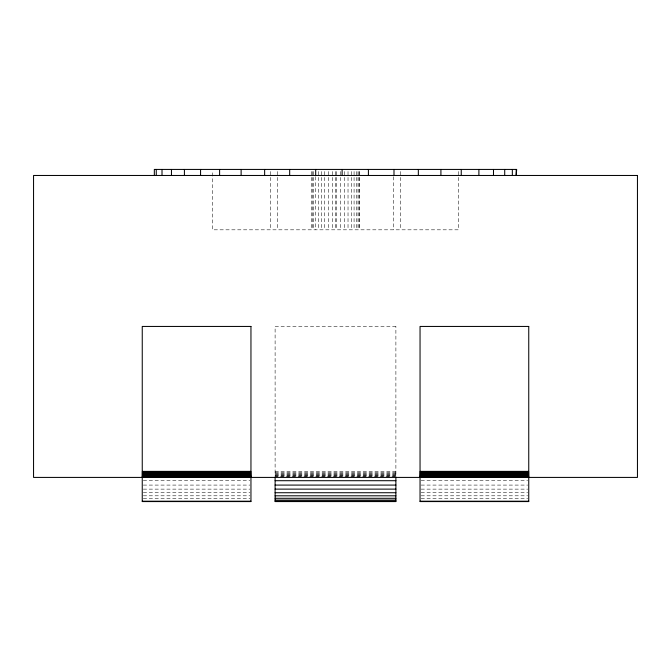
<?xml version="1.0" encoding="UTF-8"?>
<svg xmlns="http://www.w3.org/2000/svg" width="671" height="671" viewBox="0 0 671 671"><rect width="100%" height="100%" fill="white"/><g stroke="black" fill="none" stroke-linecap="round" stroke-linejoin="round"><path stroke-width="0.5" stroke-dasharray="3.35 2.52" d="M275.11 471.377L395.89 471.377M275.11 472.325L395.89 472.325M275.11 473.24L395.89 473.24M275.11 474.12L395.89 474.12M275.11 474.925L395.89 474.925M275.11 475.647L395.89 475.647M275.11 476.1L395.89 476.1M143.3 480.704L249.906 480.704M421.094 480.704L527.7 480.704M143.3 485.083L249.906 485.083M421.094 485.083L527.7 485.083M143.3 489.125L249.906 489.125M421.094 489.125L527.7 489.125M143.3 492.732L249.906 492.732M421.094 492.732L527.7 492.732M143.3 495.802L249.906 495.802M421.094 495.802L527.7 495.802M143.3 498.285L249.906 498.285M421.094 498.285L527.7 498.285M458.536 171.508L458.536 229.817L212.464 229.817L212.464 171.508M400.411 171.508L400.411 229.817M393.634 176.716L393.634 229.817M359.379 171.508L359.379 229.817M359.035 171.508L359.035 229.817M358.012 171.508L358.012 229.817M356.343 171.508L356.343 229.817M354.078 171.508L354.078 229.817M351.277 171.508L351.277 229.817M348.023 171.508L348.023 229.817M344.408 171.508L344.408 229.817M340.532 171.508L340.532 229.817M336.515 171.508L336.515 229.817M335.5 171.508L335.5 229.817M332.464 171.508L332.464 229.817M328.505 171.508L328.505 229.817M324.747 171.508L324.747 229.817M321.3 171.508L321.3 229.817M318.264 171.508L318.264 229.817M315.714 176.716L315.714 229.817M313.743 171.508L313.743 229.817M312.392 171.508L312.392 229.817M311.705 171.508L311.705 229.817M277.366 171.508L277.366 229.817M270.589 171.508L270.589 229.817M395.89 326.441L275.11 326.441L275.11 476.259L395.89 476.259L395.89 326.441"/><path stroke-width="1.01" d="M142.252 471.377L250.954 471.377M420.046 471.377L528.748 471.377M142.252 472.325L250.954 472.325M420.046 472.325L528.748 472.325M142.252 473.24L250.954 473.24M420.046 473.24L528.748 473.24M142.252 474.12L250.954 474.12M420.046 474.12L528.748 474.12M142.252 474.925L250.954 474.925M420.046 474.925L528.748 474.925M142.252 475.647L250.954 475.647M420.046 475.647L528.748 475.647M142.252 476.259L250.954 476.259M420.046 476.259L528.748 476.259M142.252 476.762L250.954 476.762M420.046 476.762L528.748 476.762M142.252 477.123L250.954 477.123M420.046 477.123L528.748 477.123M275.11 480.704L395.89 480.704M275.11 485.083L395.89 485.083M275.11 489.125L395.89 489.125M275.11 492.732L395.89 492.732M275.11 495.802L395.89 495.802M275.11 498.285L395.89 498.285M275.11 500.096L395.89 500.096M142.252 501.203L250.954 501.203M275.11 501.203L395.89 501.203M420.046 501.203L528.748 501.203M516.184 169.428L516.184 175.466L516.67 169.428L154.33 169.428L154.33 175.466M512.334 169.428L512.334 175.466M504.718 169.428L504.718 175.466M493.487 169.428L493.487 175.466M478.893 169.428L478.893 175.466M461.245 169.428L461.245 175.466M440.914 169.428L440.914 175.466M418.335 169.428L418.335 175.466M395.89 477.022L395.89 501.572L275.11 501.572L275.11 477.022M393.994 169.428L393.994 175.466M368.404 169.428L368.404 175.466M342.118 169.428L342.118 175.466M315.689 169.428L315.689 175.466M289.679 169.428L289.679 175.466M264.642 169.428L264.642 175.466M241.124 169.428L241.124 175.466M219.61 169.428L219.61 175.466M200.57 169.428L200.57 175.466M184.408 169.428L184.408 175.466M171.457 169.428L171.457 175.466M162.013 169.428L162.013 175.466M156.259 169.428L156.259 175.466M637.45 175.466L33.55 175.466L33.55 477.417L637.45 477.417L637.45 175.466M250.954 326.441L142.252 326.441L142.252 501.572L250.954 501.572L250.954 326.441M528.748 326.441L420.046 326.441L420.046 501.572L528.748 501.572L528.748 326.441"/></g></svg>
